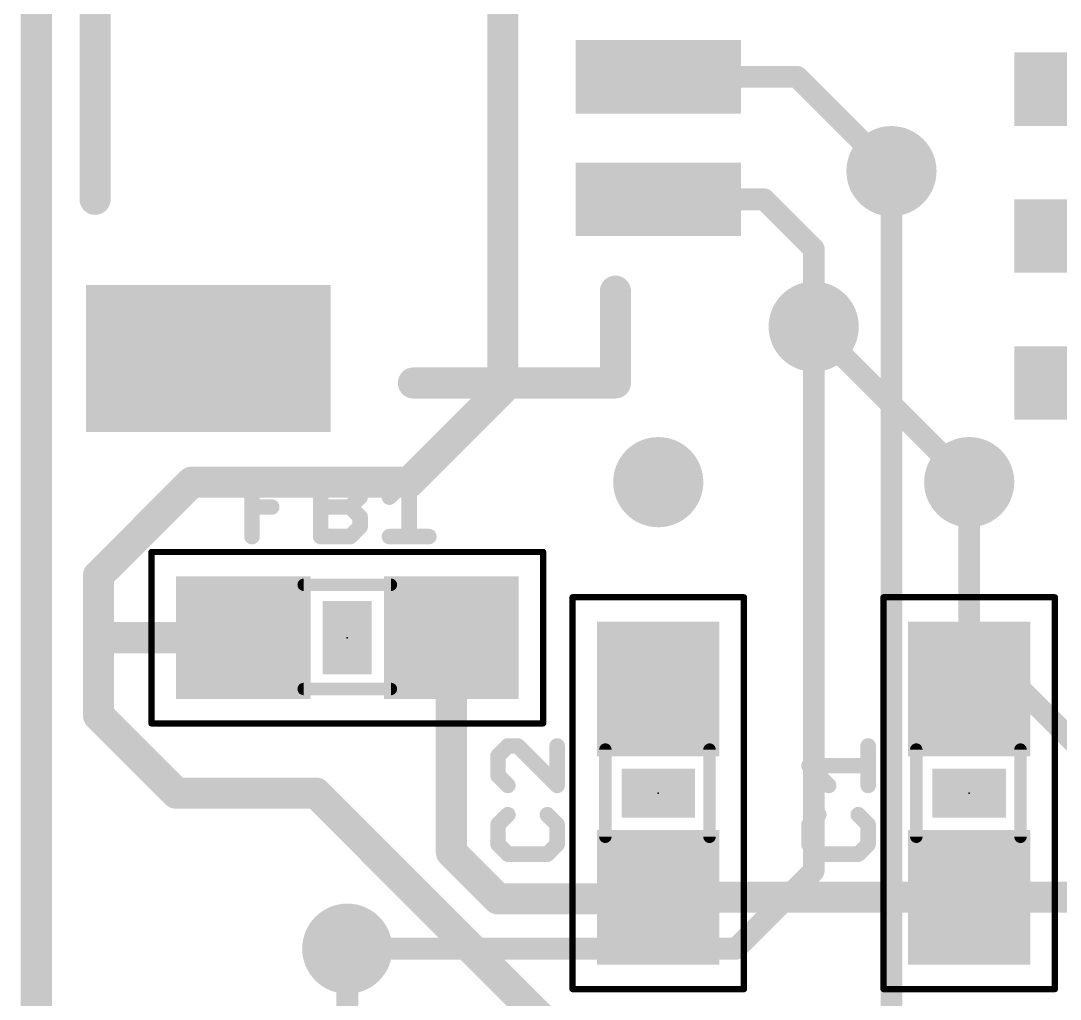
# Model space of a CAD drawing. Extents: x -38 to 69, y -72 to 37.
# Drawn here: x -0.13 to 8.36, y 4.67 to 12.66 of the extents above; entities that cross this region are included whole.
import ezdxf

# ---------------------------------------------------------------- set-up
doc = ezdxf.new("R2010")
doc.units = 0
for name, color, linetype in [('1', 12, 'CONTINUOUS'), ('16', 132, 'CONTINUOUS'), ('18', 110, 'CONTINUOUS'), ('20', 53, 'CONTINUOUS'), ('21', 41, 'CONTINUOUS'), ('23', 53, 'CONTINUOUS'), ('25', 253, 'CONTINUOUS'), ('35', 253, 'CONTINUOUS'), ('39', 12, 'CONTINUOUS'), ('51', 53, 'CONTINUOUS')]:
    doc.layers.add(name, color=color, linetype=linetype)

# ---------------------------------------------------------------- blocks, each defined once
blk = doc.blocks.new('RECT')
blk.add_solid([(-0.5, -0.5), (0.5, -0.5), (-0.5, 0.5), (0.5, 0.5)])
blk = doc.blocks.new('ROUNDV')
at = {"const_width": 0.5}
blk.add_lwpolyline([(0, -0.25, 1), (0, 0.25, 1), (0, -0.25)], format="xyb", dxfattribs=at)

msp = doc.modelspace()

# ---------------------------------------------------------------- linework, layer by layer
at = {"layer": '1'}
for points, const_width in [([(0, 0), (0, 25.4)], 0.254), ([(3.81, 9.652), (3.81, 13.208)], 0.254), ([(5.08, 12.2), (6.215, 12.2)], 0.1778), ([(6.215, 12.2), (6.985, 11.43)], 0.1778), ([(5.08, 11.2), (5.945, 11.2)], 0.1778), ([(5.945, 11.2), (6.35, 10.795)], 0.1778), ([(6.35, 10.795), (6.35, 10.16)], 0.1778), ([(7.62, 8.89), (6.35, 10.16)], 0.1778), ([(3.048, 8.89), (3.81, 9.652)], 0.254), ([(0.508, 8.128), (1.27, 8.89)], 0.254), ([(1.27, 8.89), (3.048, 8.89)], 0.254), ([(0.508, 7.62), (0.508, 8.128)], 0.254), ([(0.508, 6.985), (0.508, 7.62)], 0.254), ([(1.69, 7.62), (0.508, 7.62)], 0.254), ([(3.39, 7.62), (3.39, 5.8683)], 0.254), ([(1.143, 6.35), (0.508, 6.985)], 0.254), ([(2.286, 6.35), (1.143, 6.35)], 0.254), ([(2.286, 6.35), (4.318, 4.318)], 0.254), ([(3.39, 5.8683), (3.7719, 5.4864)], 0.254), ([(3.7719, 5.4864), (5.0664, 5.4864)], 0.254), ([(5.0664, 5.4864), (5.08, 5.5)], 0.254), ([(5.08, 5.5), (7.62, 5.5)], 0.254), ([(7.62, 5.5), (8.5589, 5.5)], 0.254), ([(2.54, 3.39), (2.54, 5.08)], 0.1778)]:
    msp.add_lwpolyline(points, dxfattribs=dict(at, const_width=const_width))
for points, const_width in [([(5.08, 12.2445, 1), (5.08, 12.1556)], 0.0889), ([(6.2464, 12.2314, 1), (6.1836, 12.1686)], 0.0889), ([(6.215, 12.1556, 1), (6.215, 12.2445)], 0.0889), ([(6.9536, 11.3986, 1), (7.0164, 11.4614)], 0.0889), ([(5.08, 11.2445, 1), (5.08, 11.1556)], 0.0889), ([(5.9764, 11.2314, 1), (5.9136, 11.1686)], 0.0889), ([(5.945, 11.1556, 1), (5.945, 11.2445)], 0.0889), ([(6.3945, 10.795, 1), (6.3056, 10.795)], 0.0889), ([(6.3186, 10.7636, 1), (6.3814, 10.8264)], 0.0889), ([(6.3814, 10.1914, 1), (6.3186, 10.1286)], 0.0889), ([(6.3056, 10.16, 1), (6.3945, 10.16)], 0.0889), ([(3.8549, 9.6071, 1), (3.7651, 9.6969)], 0.127), ([(3.7465, 9.652, 1), (3.8735, 9.652)], 0.127), ([(1.27, 8.9535, 1), (1.27, 8.8265)], 0.127), ([(1.3149, 8.8451, 1), (1.2251, 8.9349)], 0.127), ([(3.048, 8.8265, 1), (3.048, 8.9535)], 0.127), ([(3.0031, 8.9349, 1), (3.0929, 8.8451)], 0.127), ([(7.5886, 8.8586, 1), (7.6514, 8.9214)], 0.0889), ([(0.5715, 8.128, 1), (0.4445, 8.128)], 0.127), ([(0.4631, 8.1729, 1), (0.5529, 8.0831)], 0.127), ([(0.5715, 7.62, 1), (0.4445, 7.62)], 0.127), ([(0.508, 7.6835, 1), (0.508, 7.5565)], 0.127), ([(1.69, 7.5565, 1), (1.69, 7.6835)], 0.127), ([(3.4535, 7.62, 1), (3.3265, 7.62)], 0.127), ([(0.4445, 7.62, 1), (0.5715, 7.62)], 0.127), ([(0.5529, 7.0299, 1), (0.4631, 6.9401)], 0.127), ([(0.4445, 6.985, 1), (0.5715, 6.985)], 0.127), ([(1.143, 6.4135, 1), (1.143, 6.2865)], 0.127), ([(1.0981, 6.3051, 1), (1.1879, 6.3949)], 0.127), ([(2.3309, 6.3949, 1), (2.2411, 6.3051)], 0.127), ([(2.286, 6.2865, 1), (2.286, 6.4135)], 0.127), ([(3.4349, 5.9132, 1), (3.3451, 5.8234)], 0.127), ([(3.3265, 5.8683, 1), (3.4535, 5.8683)], 0.127), ([(3.7719, 5.5499, 1), (3.7719, 5.4229)], 0.127), ([(5.08, 5.5635, 1), (5.08, 5.4365)], 0.127), ([(5.1249, 5.4551, 1), (5.0351, 5.5449)], 0.127), ([(5.0664, 5.4229, 1), (5.0664, 5.5499)], 0.127), ([(7.62, 5.5635, 1), (7.62, 5.4365)], 0.127), ([(7.62, 5.4365, 1), (7.62, 5.5635)], 0.127), ([(3.727, 5.4415, 1), (3.8168, 5.5313)], 0.127), ([(5.0215, 5.5313, 1), (5.1113, 5.4415)], 0.127), ([(2.5844, 5.08, 1), (2.4956, 5.08)], 0.0889)]:
    msp.add_lwpolyline(points, format="xyb", dxfattribs=dict(at, const_width=const_width))
at = {"layer": '16'}
for points, const_width in [([(0, 0), (0, 25.4)], 0.254), ([(6.985, 11.43), (6.985, 4.025)], 0.1778), ([(6.35, 5.715), (6.35, 10.16)], 0.1778), ([(7.62, 7.62), (7.62, 8.89)], 0.1778), ([(8.89, 6.35), (7.62, 7.62)], 0.1778), ([(5.715, 5.08), (6.35, 5.715)], 0.1778), ([(2.54, 5.08), (5.715, 5.08)], 0.1778)]:
    msp.add_lwpolyline(points, dxfattribs=dict(at, const_width=const_width))
at = {"layer": '16', "const_width": 0.0889}
for points in [[(7.0295, 11.43, 1), (6.9405, 11.43)], [(6.3945, 10.16, 1), (6.3056, 10.16)], [(7.6645, 8.89, 1), (7.5755, 8.89)], [(7.5755, 7.62, 1), (7.6645, 7.62)], [(7.6514, 7.6514, 1), (7.5886, 7.5886)], [(6.3814, 5.6836, 1), (6.3186, 5.7464)], [(6.3056, 5.715, 1), (6.3945, 5.715)], [(2.54, 5.1245, 1), (2.54, 5.0355)], [(5.6836, 5.1114, 1), (5.7464, 5.0486)], [(5.715, 5.0355, 1), (5.715, 5.1245)]]:
    msp.add_lwpolyline(points, format="xyb", dxfattribs=at)
at = {"layer": '20', "const_width": 0.2032}
msp.add_lwpolyline([(0, 0), (0, 25.4)], dxfattribs=at)
at = {"layer": '21', "const_width": 0.254}
for points in [[(0.48, 14.2), (0.48, 11.2)], [(4.73, 10.45), (4.73, 9.7)], [(4.73, 9.7), (3.08, 9.7)]]:
    msp.add_lwpolyline(points, dxfattribs=at)
at = {"layer": '21', "const_width": 0.127}
for points in [[(0.4165, 11.2, 1), (0.5435, 11.2)], [(4.7935, 10.45, 1), (4.6665, 10.45)], [(3.08, 9.7635, 1), (3.08, 9.6365)], [(4.73, 9.6365, 1), (4.73, 9.7635)], [(4.6665, 9.7, 1), (4.7935, 9.7)]]:
    msp.add_lwpolyline(points, format="xyb", dxfattribs=at)
at = {"layer": '23'}
for p in [(2.54, 7.62), (5.08, 6.35), (7.62, 6.35)]:
    msp.add_point(p, dxfattribs=at)
at = {"layer": '25', "const_width": 0.0635}
for points in [[(1.7615, 8.9603, 1), (1.7615, 8.8968)], [(1.7933, 8.9285, 1), (1.7298, 8.9285)], [(2.0835, 8.8968, 1), (2.0835, 8.9603)], [(2.3228, 8.9603, 1), (2.3228, 8.8968)], [(2.3546, 8.9285, 1), (2.2911, 8.9285)], [(2.5868, 8.951, 1), (2.5419, 8.9061)], [(2.5644, 8.8968, 1), (2.5644, 8.9603)], [(3.0769, 8.9285, 1), (3.0134, 8.9285)], [(3.0676, 8.9061, 1), (3.0227, 8.951)], [(2.6766, 8.848, 1), (2.6131, 8.848)], [(2.6673, 8.7451, 1), (2.6224, 8.79)], [(2.6224, 8.8256, 1), (2.6673, 8.8705)], [(1.7615, 8.7188, 1), (1.7615, 8.6553)], [(1.9225, 8.6553, 1), (1.9225, 8.7188)], [(2.3228, 8.7188, 1), (2.3228, 8.6553)], [(2.5868, 8.7095, 1), (2.5419, 8.6646)], [(2.5644, 8.6553, 1), (2.5644, 8.7188)], [(2.6131, 8.7675, 1), (2.6766, 8.7675)], [(2.8617, 8.79, 1), (2.9066, 8.7451)], [(2.5419, 8.7095, 1), (2.5868, 8.6646)], [(2.6766, 8.6065, 1), (2.6131, 8.6065)], [(2.6224, 8.5841, 1), (2.6673, 8.629)], [(2.6673, 8.5035, 1), (2.6224, 8.5485)], [(2.3228, 8.4773, 1), (2.3228, 8.4138)], [(2.5419, 8.468, 1), (2.5868, 8.423)], [(2.5644, 8.4138, 1), (2.5644, 8.4773)], [(2.6131, 8.526, 1), (2.6766, 8.526)], [(2.8842, 8.4773, 1), (2.8842, 8.4138)], [(3.2062, 8.4138, 1), (3.2062, 8.4773)], [(1.7298, 8.4455, 1), (1.7933, 8.4455)], [(2.2911, 8.4455, 1), (2.3546, 8.4455)], [(3.0134, 8.4455, 1), (3.0769, 8.4455)], [(3.852, 6.7673, 1), (3.852, 6.7038)], [(3.8744, 6.7131, 1), (3.8295, 6.758)], [(3.9549, 6.758, 1), (3.91, 6.7131)], [(3.9325, 6.7038, 1), (3.9325, 6.7673)], [(4.2862, 6.7355, 1), (4.2228, 6.7355)], [(6.8262, 6.7355, 1), (6.7628, 6.7355)], [(3.8032, 6.655, 1), (3.7397, 6.655)], [(3.749, 6.6775, 1), (3.7939, 6.6326)], [(6.3115, 6.6063, 1), (6.3115, 6.5428)], [(6.3339, 6.597, 1), (6.289, 6.5521)], [(6.7945, 6.5428, 1), (6.7945, 6.6063)], [(3.7939, 6.5165, 1), (3.749, 6.4715)], [(3.7397, 6.494, 1), (3.8032, 6.494)], [(3.8295, 6.391, 1), (3.8744, 6.436)], [(4.232, 6.391, 1), (4.277, 6.436)], [(6.45, 6.391, 1), (6.4949, 6.436)], [(4.2228, 6.4135, 1), (4.2862, 6.4135)], [(6.7628, 6.4135, 1), (6.8262, 6.4135)], [(3.8744, 6.1517, 1), (3.8295, 6.1966)], [(4.1965, 6.1966, 1), (4.1515, 6.1517)], [(6.4144, 6.1517, 1), (6.3695, 6.1966)], [(6.7365, 6.1966, 1), (6.6915, 6.1517)], [(3.8032, 6.0937, 1), (3.7397, 6.0937)], [(3.749, 6.1161, 1), (3.7939, 6.0712)], [(4.2862, 6.0937, 1), (4.2228, 6.0937)], [(4.232, 6.0712, 1), (4.277, 6.1161)], [(6.3432, 6.0937, 1), (6.2797, 6.0937)], [(6.289, 6.1161, 1), (6.3339, 6.0712)], [(6.8262, 6.0937, 1), (6.7628, 6.0937)], [(6.772, 6.0712, 1), (6.817, 6.1161)], [(3.7397, 5.9327, 1), (3.8032, 5.9327)], [(3.7939, 5.9551, 1), (3.749, 5.9102)], [(4.2228, 5.9327, 1), (4.2862, 5.9327)], [(4.277, 5.9102, 1), (4.232, 5.9551)], [(6.3339, 5.9551, 1), (6.289, 5.9102)], [(6.2797, 5.9327, 1), (6.3432, 5.9327)], [(6.7628, 5.9327, 1), (6.8262, 5.9327)], [(6.817, 5.9102, 1), (6.772, 5.9551)], [(3.852, 5.8839, 1), (3.852, 5.8204)], [(3.8295, 5.8297, 1), (3.8744, 5.8746)], [(4.1515, 5.8746, 1), (4.1965, 5.8297)], [(4.174, 5.8204, 1), (4.174, 5.8839)], [(6.392, 5.8839, 1), (6.392, 5.8204)], [(6.3695, 5.8297, 1), (6.4144, 5.8746)], [(6.6915, 5.8746, 1), (6.7365, 5.8297)], [(6.714, 5.8204, 1), (6.714, 5.8839)]]:
    msp.add_lwpolyline(points, format="xyb", dxfattribs=at)
at = {"layer": '25', "const_width": 0.127}
for points in [[(1.7615, 8.4455), (1.7615, 8.9285)], [(1.7615, 8.9285), (2.0835, 8.9285)], [(2.3228, 8.4455), (2.3228, 8.9285)], [(2.3228, 8.9285), (2.5644, 8.9285)], [(2.5644, 8.9285), (2.6448, 8.848)], [(2.8842, 8.7675), (3.0452, 8.9285)], [(3.0452, 8.9285), (3.0452, 8.4455)], [(2.6448, 8.7675), (2.5644, 8.687)], [(2.6448, 8.848), (2.6448, 8.7675)], [(1.7615, 8.687), (1.9225, 8.687)], [(2.3228, 8.687), (2.5644, 8.687)], [(2.5644, 8.687), (2.6448, 8.6065)], [(2.6448, 8.6065), (2.6448, 8.526)], [(2.6448, 8.526), (2.5644, 8.4455)], [(2.5644, 8.4455), (2.3228, 8.4455)], [(2.8842, 8.4455), (3.2062, 8.4455)], [(3.852, 6.7355), (3.7715, 6.655)], [(3.9325, 6.7355), (3.852, 6.7355)], [(4.2545, 6.4135), (3.9325, 6.7355)], [(4.2545, 6.7355), (4.2545, 6.4135)], [(6.7945, 6.4135), (6.7945, 6.7355)], [(3.7715, 6.655), (3.7715, 6.494)], [(6.4725, 6.4135), (6.3115, 6.5745)], [(6.3115, 6.5745), (6.7945, 6.5745)], [(3.7715, 6.494), (3.852, 6.4135)], [(3.852, 6.1742), (3.7715, 6.0937)], [(4.2545, 6.0937), (4.174, 6.1742)], [(6.392, 6.1742), (6.3115, 6.0937)], [(6.7945, 6.0937), (6.714, 6.1742)], [(3.7715, 6.0937), (3.7715, 5.9327)], [(4.2545, 5.9327), (4.2545, 6.0937)], [(6.3115, 6.0937), (6.3115, 5.9327)], [(6.7945, 5.9327), (6.7945, 6.0937)], [(3.7715, 5.9327), (3.852, 5.8522)], [(4.174, 5.8522), (4.2545, 5.9327)], [(6.3115, 5.9327), (6.392, 5.8522)], [(6.714, 5.8522), (6.7945, 5.9327)], [(3.852, 5.8522), (4.174, 5.8522)], [(6.392, 5.8522), (6.714, 5.8522)]]:
    msp.add_lwpolyline(points, dxfattribs=at)
at = {"layer": '39', "const_width": 0.0508}
for points in [[(0.94, 8.32), (4.14, 8.32)], [(0.94, 6.92), (0.94, 8.32)], [(4.14, 8.32), (4.14, 6.92)], [(4.38, 4.75), (4.38, 7.95)], [(4.38, 7.95), (5.78, 7.95)], [(5.78, 7.95), (5.78, 4.75)], [(6.92, 4.75), (6.92, 7.95)], [(6.92, 7.95), (8.32, 7.95)], [(8.32, 7.95), (8.32, 4.75)], [(4.14, 6.92), (0.94, 6.92)], [(5.78, 4.75), (4.38, 4.75)], [(8.32, 4.75), (6.92, 4.75)]]:
    msp.add_lwpolyline(points, dxfattribs=at)
at = {"layer": '39', "const_width": 0.0254}
for points in [[(0.94, 8.3327, 1), (0.94, 8.3073)], [(0.9527, 8.32, 1), (0.9273, 8.32)], [(4.1527, 8.32, 1), (4.1273, 8.32)], [(4.14, 8.3073, 1), (4.14, 8.3327)], [(4.3927, 7.95, 1), (4.3673, 7.95)], [(4.38, 7.9627, 1), (4.38, 7.9373)], [(5.7927, 7.95, 1), (5.7673, 7.95)], [(5.78, 7.9373, 1), (5.78, 7.9627)], [(6.9327, 7.95, 1), (6.9073, 7.95)], [(6.92, 7.9627, 1), (6.92, 7.9373)], [(8.3327, 7.95, 1), (8.3073, 7.95)], [(8.32, 7.9373, 1), (8.32, 7.9627)], [(0.94, 6.9327, 1), (0.94, 6.9073)], [(0.9273, 6.92, 1), (0.9527, 6.92)], [(4.1273, 6.92, 1), (4.1527, 6.92)], [(4.14, 6.9073, 1), (4.14, 6.9327)], [(4.38, 4.7627, 1), (4.38, 4.7373)], [(4.3673, 4.75, 1), (4.3927, 4.75)], [(5.7673, 4.75, 1), (5.7927, 4.75)], [(5.78, 4.7373, 1), (5.78, 4.7627)], [(6.92, 4.7627, 1), (6.92, 4.7373)], [(6.9073, 4.75, 1), (6.9327, 4.75)], [(8.3073, 4.75, 1), (8.3327, 4.75)], [(8.32, 4.7373, 1), (8.32, 4.7627)]]:
    msp.add_lwpolyline(points, format="xyb", dxfattribs=at)
at = {"layer": '51', "const_width": 0.1016}
for points in [[(2.184, 8.052), (2.896, 8.052)], [(2.184, 7.201), (2.896, 7.201)], [(4.648, 5.994), (4.648, 6.706)], [(5.499, 5.994), (5.499, 6.706)], [(7.188, 5.994), (7.188, 6.706)], [(8.039, 5.994), (8.039, 6.706)]]:
    msp.add_lwpolyline(points, dxfattribs=at)
at = {"layer": '51', "const_width": 0.0508}
for points in [[(2.184, 8.0774, 1), (2.184, 8.0266)], [(2.896, 8.0266, 1), (2.896, 8.0774)], [(2.184, 7.2264, 1), (2.184, 7.1756)], [(2.896, 7.1756, 1), (2.896, 7.2264)], [(4.6734, 6.706, 1), (4.6226, 6.706)], [(5.5244, 6.706, 1), (5.4736, 6.706)], [(7.2134, 6.706, 1), (7.1626, 6.706)], [(8.0644, 6.706, 1), (8.0136, 6.706)], [(4.6226, 5.994, 1), (4.6734, 5.994)], [(5.4736, 5.994, 1), (5.5244, 5.994)], [(7.1626, 5.994, 1), (7.2134, 5.994)], [(8.0136, 5.994, 1), (8.0644, 5.994)]]:
    msp.add_lwpolyline(points, format="xyb", dxfattribs=at)

# ---------------------------------------------------------------- block references
at = {"layer": '1', "rotation": 270}
for p, xscale, yscale in [((5.08, 12.2), 0.6, 1.35), ((5.08, 11.2), 0.6, 1.35), ((1.405, 9.9), 1.2, 2)]:
    msp.add_blockref('RECT', p, dxfattribs=dict(at, xscale=xscale, yscale=yscale))
at = {"layer": '1', "xscale": 2, "yscale": 0.6}
for p in [(8.99, 12.1), (8.99, 10.9), (8.99, 9.7)]:
    msp.add_blockref('RECT', p, dxfattribs=at)
at = {"layer": '1', "xscale": 1.1}
for p in [(1.69, 7.62), (3.39, 7.62)]:
    msp.add_blockref('RECT', p, dxfattribs=at)
at = {"layer": '1', "xscale": 1.1, "rotation": 90}
for p in [(5.08, 7.2), (7.62, 7.2), (5.08, 5.5), (7.62, 5.5)]:
    msp.add_blockref('RECT', p, dxfattribs=at)
at = {"layer": '18', "xscale": 0.7366, "yscale": 0.7366}
for p in [(6.985, 11.43), (6.985, 11.43), (6.35, 10.16), (6.35, 10.16), (5.08, 8.89), (5.08, 8.89), (7.62, 8.89), (7.62, 8.89), (2.54, 5.08), (2.54, 5.08)]:
    msp.add_blockref('ROUNDV', p, dxfattribs=at)
at = {"layer": '35', "xscale": 0.3998, "yscale": 0.6}
msp.add_blockref('RECT', (2.54, 7.62), dxfattribs=at)
at = {"layer": '35', "xscale": 0.3998, "yscale": 0.6, "rotation": 90}
for p in [(5.08, 6.35), (7.62, 6.35)]:
    msp.add_blockref('RECT', p, dxfattribs=at)
at = {"layer": '51', "xscale": 0.5001, "yscale": 0.95}
for p in [(1.9519, 7.6251), (3.1202, 7.6251)]:
    msp.add_blockref('RECT', p, dxfattribs=at)
at = {"layer": '51', "xscale": 0.5001, "yscale": 0.95, "rotation": 90}
for p in [(5.0749, 6.9303), (7.6149, 6.9303), (5.0749, 5.7618), (7.6149, 5.7618)]:
    msp.add_blockref('RECT', p, dxfattribs=at)

doc.saveas('drawing.dxf')
